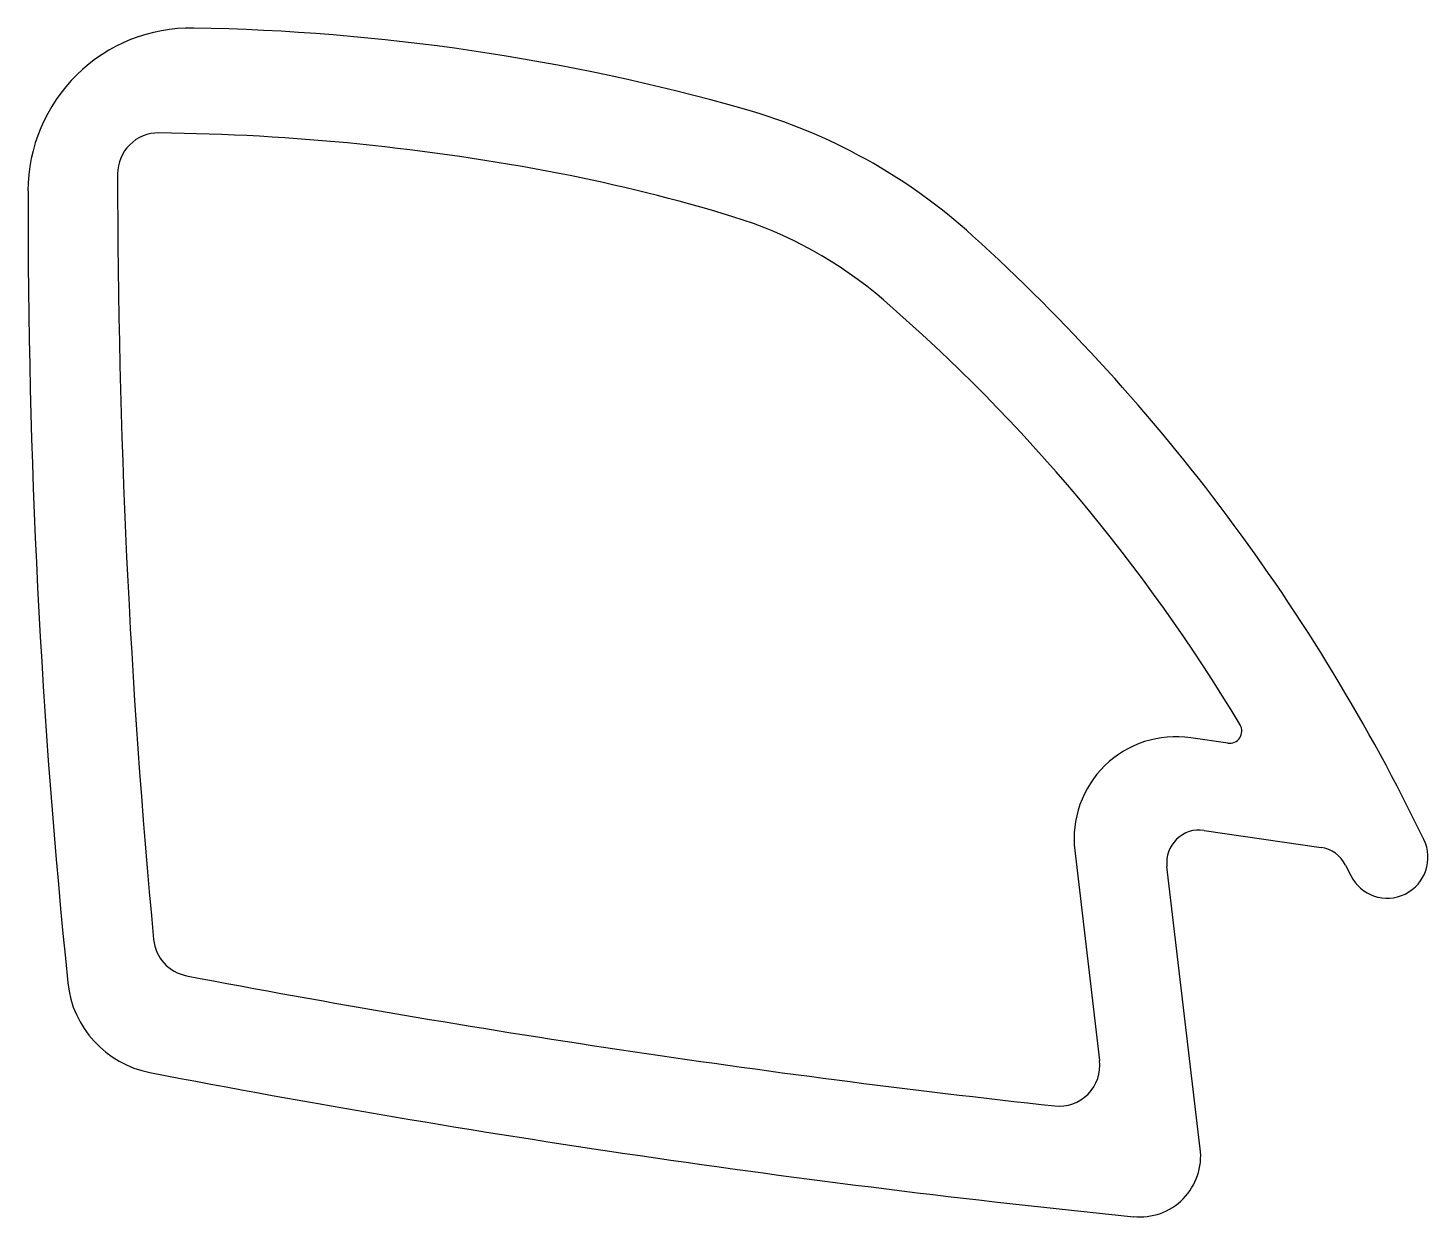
# Model space of a CAD drawing. Extents: x 1622 to 1656.4, y 1656 to 1685.2.
import ezdxf

# ---------------------------------------------------------------- set-up
doc = ezdxf.new("R2010")
doc.units = 0
doc.layers.get('0').update_dxf_attribs({"linetype": 'CONTINUOUS'})

msp = doc.modelspace()

# ---------------------------------------------------------------- linework, layer by layer
for p, q in [((1651.457, 1667.648), (1650.546, 1667.781)), ((1650.873, 1665.51), (1653.745, 1665.09)), ((1647.702, 1665.013), (1648.311, 1659.864)), ((1650.782, 1657.703), (1649.963, 1664.624)), ((1654.344, 1664.657), (1654.471, 1664.402))]:
    msp.add_line(p, q)
for centre, radius, start, end in [((1626.018, 1681.186), 4, 89.0327, 179.9014), ((1625.193, 1632.278), 52.915, 74.2033, 89.0327), ((1635.786, 1669.724), 14, 47.7754, 74.2032), ((1625.217, 1681.612), 1.001, 89.3684, 179.9936), ((1624.623, 1627.616), 55, 79.0703, 89.3693), ((1824.217, 1681.608), 200, 179.99879, 185.38678), ((1627.183, 1640.871), 41.5, 73.002, 79.0707), ((1809.115, 1680.869), 187.097, 179.90066, 185.85905), ((1636.333, 1670.803), 10.2, 49.1306, 73.0011), ((1612.601, 1644.176), 48.5, 25.8055, 47.7759), ((1614.871, 1646), 43, 30.9259, 49.131), ((1651.5, 1667.944), 0.3, 261.692, 30.9307), ((1650.184, 1665.307), 2.5, 81.6833, 186.7477), ((1650.757, 1664.718), 0.8, 81.6847, 186.812), ((1653.63, 1664.299), 0.799, 26.62, 81.7426), ((1655.368, 1664.845), 1, 206.3017, 26.3017), ((1626.096, 1662.926), 1, 185.3868, 259.1834), ((1676.554, 1927.335), 270.181, 259.19585, 263.76469), ((1625.482, 1662.025), 2.5, 185.8596, 259.1042), ((1647.318, 1659.746), 1, 263.7598, 6.7359), ((1676.571, 1927.451), 272.798, 259.10496, 264.22928), ((1649.293, 1657.527), 1.499, 264.2284, 6.7515)]:
    msp.add_arc(centre, radius, start, end)

doc.saveas('drawing.dxf')
